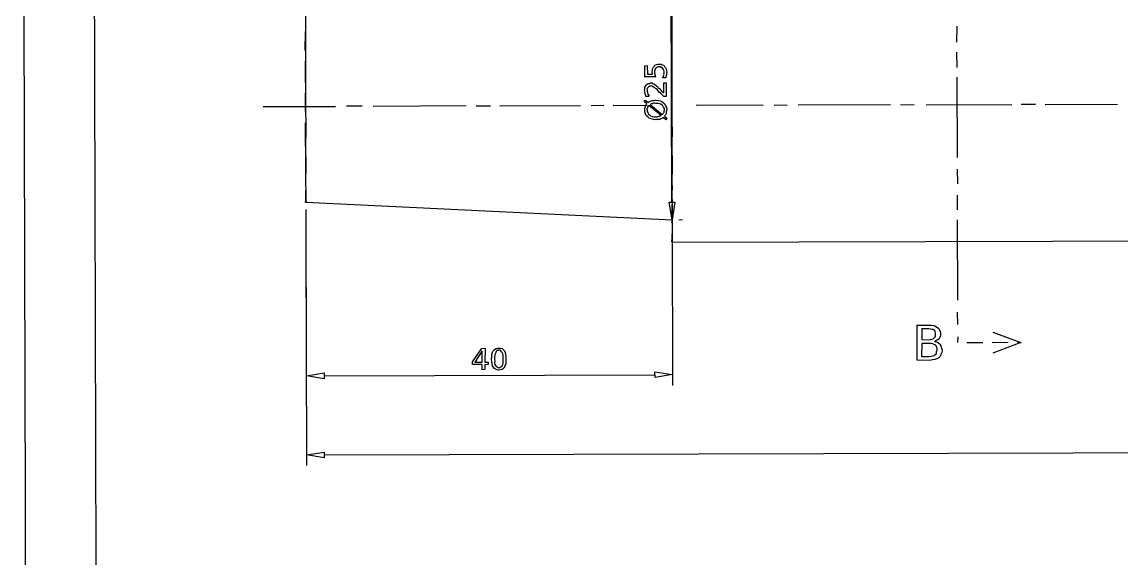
# Model space of a CAD drawing. Header units: millimetres. Extents: x 0 to 620, y -1 to 331.
# Drawn here: x -0.5 to 155.8, y 165 to 241.2 of the extents above; entities that cross this region are included whole.
import ezdxf

# ---------------------------------------------------------------- set-up
doc = ezdxf.new("R2010")
doc.units = ezdxf.units.MM

msp = doc.modelspace()

# ---------------------------------------------------------------- linework, layer by layer
for points in [[(0.47, -0.82), (620.42, 0.87), (619.52, 330.84), (-0.45, 329.17)], [(10.45, 9.16), (610.4, 10.85), (609.59, 320.84), (9.59, 319.15)], [(92.25, 215.66), (91.86, 213.12), (91.46, 215.66)], [(42.44, 190.58), (39.94, 191.02), (42.45, 191.44)], [(89.41, 191.58), (91.89, 191.17), (89.46, 190.76)], [(42.45, 179.37), (39.93, 179.78), (42.44, 180.16)]]:
    msp.add_lwpolyline(points, close=True)
for points in [[(91.73, 253.42), (91.75, 252.82), (91.73, 251.06), (91.8, 248.2), (91.81, 244.37), (91.82, 239.82), (91.84, 234.74), (91.82, 229.38), (91.85, 225.04), (91.82, 220.92), (91.83, 217.25), (91.87, 214.13), (91.87, 211.83), (91.88, 210.37), (91.88, 209.91)], [(91.85, 215.67), (91.76, 246.93)], [(39.78, 246.08), (39.78, 245.61), (39.77, 244.38), (39.8, 242.41), (39.81, 239.77), (39.79, 236.53), (39.79, 232.98), (39.8, 229.27), (39.85, 226.2), (39.83, 223.34), (39.87, 220.75), (39.83, 218.59), (39.84, 216.97), (39.85, 215.94), (39.9, 215.58)], [(91.81, 240.86), (91.78, 242.15), (91.8, 243.59)], [(91.81, 238.11), (91.77, 241.17)], [(91.82, 240.96), (91.79, 238.26)], [(132.31, 240.64), (132.27, 238.37)], [(39.78, 237.19), (39.8, 239.75), (39.79, 239.85)], [(91.8, 236.17), (91.8, 237.31), (91.76, 239.2)], [(91.78, 233.51), (91.79, 233.86), (91.81, 236.59)], [(91.83, 236.74), (91.84, 233.86), (91.84, 233.42)], [(132.27, 236.92), (132.32, 234.76)], [(39.8, 232.62), (39.81, 233.03), (39.8, 235.67)], [(87.99, 233.39), (88.02, 235.01), (88.34, 235.03), (88.37, 233.81), (89.1, 233.81), (89.11, 233.81), (89.09, 233.89), (89.05, 233.94), (89.08, 233.93), (89.05, 233.98), (89.06, 234.06), (89.04, 234.12), (89.04, 234.15), (89.07, 234.38), (89.11, 234.55), (89.16, 234.74), (89.32, 234.91), (89.43, 235.1), (89.66, 235.19), (89.86, 235.23), (90.07, 235.23), (90.31, 235.23), (90.47, 235.14), (90.68, 235.1), (90.81, 234.91), (90.94, 234.74), (91.03, 234.59), (91.09, 234.32), (91.11, 234.05), (91.08, 233.99), (91.06, 233.9), (91.08, 233.81), (91.06, 233.68), (91.04, 233.62), (90.99, 233.49), (91.01, 233.42), (90.96, 233.28), (90.52, 233.28), (90.57, 233.39), (90.66, 233.44), (90.63, 233.57), (90.69, 233.67), (90.74, 233.78), (90.72, 233.84), (90.75, 233.99), (90.74, 234.1), (90.74, 234.21), (90.71, 234.38), (90.64, 234.49), (90.54, 234.6), (90.45, 234.74), (90.31, 234.78), (90.23, 234.83), (90.07, 234.83), (89.88, 234.84), (89.76, 234.8), (89.65, 234.72), (89.53, 234.62), (89.47, 234.51), (89.42, 234.37), (89.38, 234.24), (89.39, 234.04), (89.39, 233.95), (89.4, 233.9), (89.42, 233.82), (89.41, 233.73), (89.47, 233.67), (89.45, 233.59), (89.46, 233.47), (89.56, 233.45), (88.01, 233.43)], [(91.78, 232.07), (91.84, 234.76), (91.77, 234.79)], [(132.32, 233.37), (132.37, 221.97)], [(90.71, 231.16), (90.69, 232.58), (91.01, 232.57), (91.01, 230.63), (90.69, 230.63), (90.54, 230.78), (90.44, 230.9), (90.24, 231.1), (90.04, 231.26), (89.87, 231.45), (89.74, 231.64), (89.59, 231.74), (89.5, 231.79), (89.41, 231.86), (89.33, 231.93), (89.2, 232), (89.13, 232.03), (89.06, 232.12), (88.98, 232.09), (88.91, 232.15), (88.88, 232.11), (88.75, 232.15), (88.66, 232.07), (88.53, 232.02), (88.46, 231.99), (88.43, 231.9), (88.34, 231.75), (88.3, 231.68), (88.34, 231.55), (88.34, 231.4), (88.33, 231.36), (88.36, 231.25), (88.38, 231.12), (88.44, 231.02), (88.47, 230.92), (88.55, 230.8), (88.59, 230.64), (88.14, 230.66), (88.14, 230.78), (88.1, 230.87), (88.03, 231.02), (88.04, 231.13), (87.98, 231.25), (87.97, 231.32), (87.99, 231.41), (87.95, 231.53), (88.01, 231.73), (88.01, 231.97), (88.1, 232.09), (88.2, 232.27), (88.32, 232.39), (88.46, 232.48), (88.65, 232.49), (88.82, 232.56), (88.95, 232.56), (89.03, 232.56), (89.06, 232.52), (89.2, 232.45), (89.26, 232.44), (89.34, 232.41), (89.44, 232.34), (89.6, 232.22), (89.62, 232.22), (89.65, 232.1), (89.81, 232.04), (89.88, 231.87), (90.08, 231.76), (90.22, 231.57), (90.43, 231.36), (90.66, 231.11)], [(91.85, 231.87), (91.83, 229.39), (91.79, 228.45)], [(91.84, 229.28), (91.8, 229.38), (91.84, 232.02)], [(39.81, 228.53), (39.81, 229.28), (39.83, 231.12)], [(90.58, 227.64), (90.52, 227.56), (90.4, 227.52), (90.28, 227.46), (90.13, 227.4), (89.99, 227.39), (89.88, 227.39), (89.68, 227.37), (89.56, 227.35), (89.24, 227.37), (88.89, 227.45), (88.62, 227.57), (88.43, 227.75), (88.21, 227.94), (88.1, 228.13), (88.01, 228.46), (88.01, 228.72), (88, 228.84), (87.99, 228.97), (88.03, 229.07), (88.08, 229.22), (88.07, 229.3), (88.16, 229.42), (88.21, 229.5), (88.27, 229.62), (87.9, 229.91), (88.06, 230.11), (88.51, 229.8), (88.58, 229.87), (88.68, 229.91), (88.81, 230), (88.95, 230.03), (89.07, 230.09), (89.22, 230.06), (89.4, 230.13), (89.5, 230.12), (89.89, 230.07), (90.16, 230.04), (90.43, 229.92), (90.64, 229.73), (90.85, 229.56), (90.95, 229.33), (91.07, 229.06), (91.12, 228.75), (91.08, 228.59), (91.05, 228.47), (91.02, 228.39), (91.01, 228.24), (91, 228.15), (90.91, 228.06), (90.86, 227.94), (90.8, 227.85), (91.17, 227.54), (90.99, 227.34), (90.6, 227.67)], [(88.77, 229.51), (90.47, 228.11), (90.56, 228.14), (90.59, 228.23), (90.65, 228.31), (90.71, 228.35), (90.73, 228.44), (90.73, 228.58), (90.75, 228.66), (90.79, 228.72), (90.77, 228.96), (90.65, 229.11), (90.57, 229.3), (90.46, 229.43), (90.28, 229.57), (90.07, 229.62), (89.83, 229.65), (89.55, 229.67), (89.42, 229.7), (89.34, 229.71), (89.22, 229.7), (89.12, 229.65), (89.07, 229.6), (88.98, 229.61), (88.84, 229.58), (88.83, 229.54)], [(91.82, 229.4), (91.8, 230.83)], [(33.82, 229.22), (44.09, 229.24)], [(45.65, 229.3), (47.85, 229.3)], [(49.42, 229.28), (62.63, 229.35)], [(64.04, 229.3), (66.06, 229.33)], [(67.41, 229.32), (78.85, 229.35)], [(80.36, 229.36), (82.19, 229.39)], [(83.49, 229.41), (88.33, 229.38)], [(88.59, 229.33), (88.54, 229.31), (88.43, 229.2), (88.43, 229.19), (88.36, 229.12), (88.38, 228.97), (88.3, 228.89), (88.29, 228.85), (88.31, 228.71), (88.33, 228.53), (88.42, 228.36), (88.48, 228.16), (88.67, 228.05), (88.81, 227.91), (89.02, 227.81), (89.31, 227.75), (89.52, 227.78), (89.67, 227.77), (89.77, 227.76), (89.85, 227.79), (89.93, 227.81), (90.08, 227.86), (90.1, 227.88), (90.21, 227.91), (90.3, 227.95), (88.59, 229.37)], [(91.83, 225.43), (91.84, 227.24), (91.84, 228.12)], [(95.31, 229.39), (104.8, 229.45)], [(106.38, 229.42), (108.22, 229.44)], [(109.77, 229.44), (122.87, 229.51)], [(124.32, 229.47), (126.24, 229.5)], [(127.93, 229.48), (140.13, 229.51)], [(141.45, 229.55), (143.47, 229.57)], [(144.87, 229.52), (155.1, 229.55)], [(39.83, 223.58), (39.81, 226.24), (39.81, 226.92)], [(91.82, 224.32), (91.83, 225.78), (91.8, 227.7)], [(91.85, 226.91), (91.86, 225.8), (91.81, 223.95)], [(91.85, 220.97), (91.82, 222.96), (91.85, 223.93)], [(39.88, 218.81), (39.86, 220.75), (39.85, 222.03)], [(91.86, 219.96), (91.84, 222.38), (91.83, 222.88)], [(91.87, 222.28), (91.86, 219.64)], [(132.36, 220.35), (132.38, 218.23)], [(91.84, 216.71), (91.82, 217.23), (91.86, 219), (91.85, 219.54)], [(39.83, 215.61), (39.87, 215.95), (39.88, 216.97), (39.86, 217.25)], [(91.86, 218.03), (91.83, 216.7), (91.86, 215.39)], [(91.85, 215.68), (91.89, 216.68), (91.88, 218.46)], [(39.86, 215.63), (91.88, 213.16)], [(132.33, 216.62), (132.35, 214.58)], [(39.86, 214.63), (39.91, 189.48)], [(91.85, 212.73), (91.88, 212.89), (91.88, 214.13), (91.88, 215.33)], [(91.89, 213.12), (91.86, 213.57), (91.88, 214.23)], [(91.88, 213.69), (91.86, 213.53), (91.86, 213.18)], [(92.84, 213.16), (93.37, 213.17)], [(132.34, 213.14), (132.39, 201.73)], [(39.88, 212.05), (39.94, 178.26)], [(91.91, 209.9), (91.85, 210.03), (91.9, 210.42), (91.86, 211), (91.89, 211.12)], [(91.86, 212.17), (91.91, 189.63)], [(181.89, 210.15), (91.87, 209.9)], [(132.37, 200.03), (132.4, 198.29)], [(126.63, 198.18), (128.36, 198.2), (128.72, 198.19), (129.07, 198.13), (129.33, 198.01), (129.57, 197.87), (129.73, 197.7), (129.84, 197.52), (129.92, 197.27), (130, 196.99), (129.99, 196.79), (129.94, 196.56), (129.88, 196.42), (129.78, 196.24), (129.63, 196.12), (129.47, 196.04), (129.33, 195.96), (129.14, 195.87), (129.38, 195.81), (129.56, 195.76), (129.76, 195.62), (129.9, 195.48), (130.02, 195.28), (130.09, 195.07), (130.16, 194.83), (130.22, 194.62), (130.17, 194.29), (130.05, 194.01), (129.92, 193.75), (129.75, 193.56), (129.47, 193.41), (129.17, 193.32), (128.86, 193.25), (128.45, 193.17), (126.67, 193.21), (126.65, 198.23)], [(127.32, 197.64), (127.32, 196.17), (128.34, 196.12), (128.52, 196.16), (128.75, 196.21), (128.93, 196.26), (129.06, 196.33), (129.13, 196.43), (129.26, 196.56), (129.26, 196.71), (129.29, 196.92), (129.29, 197.07), (129.25, 197.25), (129.17, 197.37), (129.02, 197.46), (128.93, 197.56), (128.74, 197.58), (128.56, 197.61), (128.33, 197.65), (127.3, 197.66)], [(137.4, 197.22), (141.41, 195.75), (137.44, 194.24)], [(127.32, 195.59), (127.31, 193.75), (128.42, 193.73), (128.65, 193.77), (128.91, 193.85), (129.07, 193.87), (129.18, 194), (129.36, 194.14), (129.43, 194.26), (129.43, 194.46), (129.49, 194.66), (129.5, 194.92), (129.43, 195.1), (129.36, 195.25), (129.22, 195.38), (129.07, 195.45), (128.87, 195.55), (128.67, 195.58), (128.42, 195.61), (127.34, 195.57)], [(132.43, 196.55), (132.4, 195.72)], [(133.73, 195.74), (136.01, 195.72)], [(137.34, 195.75), (139.61, 195.76)], [(140.93, 195.73), (141.43, 195.74)], [(64.8, 194.87), (65.32, 194.91), (65.29, 192.92), (65.73, 192.95), (65.74, 192.61), (65.3, 192.57), (65.3, 191.88), (64.88, 191.87), (64.89, 192.62), (63.53, 192.59), (63.53, 192.97), (64.78, 194.85)], [(64.88, 194.55), (63.85, 192.92), (64.92, 192.94), (64.9, 194.5)], [(67.24, 194.91), (67.51, 194.93), (67.72, 194.87), (67.88, 194.75), (68.05, 194.55), (68.15, 194.3), (68.2, 194.06), (68.28, 193.72), (68.27, 193.41), (68.26, 193.06), (68.25, 192.7), (68.15, 192.47), (68.04, 192.22), (67.91, 192.06), (67.74, 191.92), (67.52, 191.85), (67.27, 191.8), (67.03, 191.87), (66.8, 191.94), (66.63, 192.03), (66.48, 192.26), (66.35, 192.42), (66.31, 192.73), (66.27, 193.01), (66.21, 193.38), (66.26, 193.72), (66.26, 194.02), (66.35, 194.34), (66.46, 194.55), (66.62, 194.69), (66.84, 194.87), (67.06, 194.9), (67.27, 194.96)], [(67.28, 194.61), (67.09, 194.6), (66.99, 194.54), (66.88, 194.44), (66.82, 194.31), (66.74, 194.14), (66.7, 193.93), (66.63, 193.71), (66.67, 193.36), (66.68, 193.09), (66.67, 192.85), (66.72, 192.6), (66.81, 192.49), (66.91, 192.33), (67.03, 192.26), (67.14, 192.19), (67.25, 192.18), (67.41, 192.15), (67.57, 192.26), (67.69, 192.35), (67.77, 192.49), (67.83, 192.66), (67.89, 192.82), (67.87, 193.08), (67.89, 193.42), (67.86, 193.66), (67.88, 193.93), (67.82, 194.13), (67.73, 194.31), (67.66, 194.42), (67.53, 194.56), (67.43, 194.63), (67.24, 194.65)], [(42.44, 191.01), (89.42, 191.14)], [(42.48, 179.77), (379.44, 180.69)]]:
    msp.add_lwpolyline(points)

doc.saveas('drawing.dxf')
